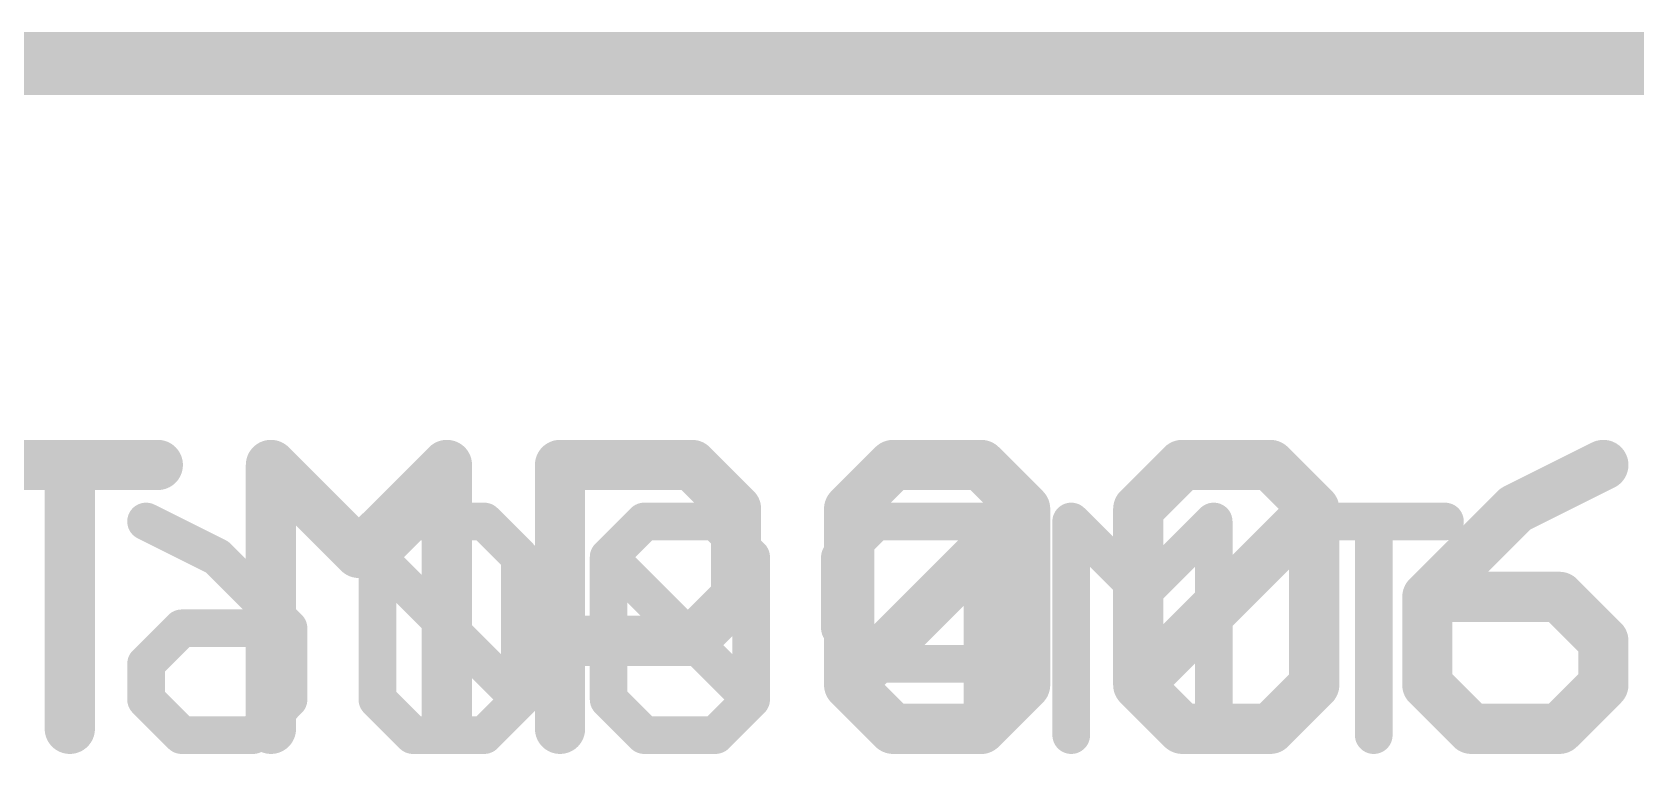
# Model space of a CAD drawing. Extents: x -29 to 78, y -15 to 21.
# Drawn here: x 7.04 to 13.52, y 17.53 to 20.45 of the extents above; entities that cross this region are included whole.
import ezdxf

# ---------------------------------------------------------------- set-up
doc = ezdxf.new("R2010")
doc.units = 0
for name, color, linetype in [('1', 12, 'CONTINUOUS'), ('16', 132, 'CONTINUOUS'), ('20', 53, 'CONTINUOUS'), ('21', 53, 'CONTINUOUS'), ('22', 53, 'CONTINUOUS')]:
    doc.layers.add(name, color=color, linetype=linetype)

msp = doc.modelspace()

# ---------------------------------------------------------------- linework, layer by layer
at = {"layer": '1', "const_width": 0.254}
msp.add_lwpolyline([(20.32, 20.32), (0, 20.32)], dxfattribs=at)
at = {"layer": '16', "const_width": 0.254}
msp.add_lwpolyline([(20.32, 20.32), (0, 20.32)], dxfattribs=at)
at = {"layer": '20', "const_width": 0.254}
msp.add_lwpolyline([(20.32, 20.32), (0, 20.32)], dxfattribs=at)
at = {"layer": '21', "const_width": 0.2032}
for points in [[(6.8326, 18.6953), (7.5444, 18.6953)], [(7.1885, 17.6276), (7.1885, 18.6953)], [(8.002, 17.6276), (8.002, 18.6953)], [(8.002, 18.6953), (8.3579, 18.3394)], [(8.3579, 18.3394), (8.7138, 18.6953)], [(8.7138, 18.6953), (8.7138, 17.6276)], [(9.1714, 17.6276), (9.1714, 18.6953)], [(9.1714, 18.6953), (9.7053, 18.6953)], [(9.7053, 18.6953), (9.8832, 18.5174)], [(10.3408, 18.5174), (10.5187, 18.6953)], [(10.5187, 18.6953), (10.8746, 18.6953)], [(10.8746, 18.6953), (11.0526, 18.5174)], [(11.5102, 18.5174), (11.6881, 18.6953)], [(11.6881, 18.6953), (12.044, 18.6953)], [(12.044, 18.6953), (12.222, 18.5174)], [(13.3914, 18.6953), (13.0355, 18.5174)], [(9.8832, 18.5174), (9.8832, 18.1615)], [(10.3408, 17.8056), (10.3408, 18.5174)], [(10.3408, 17.8056), (11.0526, 18.5174)], [(11.0526, 18.5174), (11.0526, 17.8056)], [(11.5102, 17.8056), (11.5102, 18.5174)], [(11.5102, 17.8056), (12.222, 18.5174)], [(12.222, 18.5174), (12.222, 17.8056)], [(13.0355, 18.5174), (12.6796, 18.1615)], [(9.8832, 18.1615), (9.7053, 17.9835)], [(12.6796, 18.1615), (12.6796, 17.8056)], [(13.2134, 18.1615), (12.6796, 18.1615)], [(13.3914, 17.9835), (13.2134, 18.1615)], [(9.7053, 17.9835), (9.1714, 17.9835)], [(13.3914, 17.8056), (13.3914, 17.9835)], [(10.5187, 17.6276), (10.3408, 17.8056)], [(11.0526, 17.8056), (10.8746, 17.6276)], [(11.6881, 17.6276), (11.5102, 17.8056)], [(12.222, 17.8056), (12.044, 17.6276)], [(12.6796, 17.8056), (12.8575, 17.6276)], [(13.2134, 17.6276), (13.3914, 17.8056)], [(10.8746, 17.6276), (10.5187, 17.6276)], [(12.044, 17.6276), (11.6881, 17.6276)], [(12.8575, 17.6276), (13.2134, 17.6276)]]:
    msp.add_lwpolyline(points, dxfattribs=at)
at = {"layer": '21', "const_width": 0.1016}
for points in [[(7.2393, 18.6953, 1), (7.1377, 18.6953)], [(7.5444, 18.6445, 1), (7.5444, 18.7461)], [(8.0528, 18.6953, 1), (7.9512, 18.6953)], [(8.0379, 18.7312, 1), (7.9661, 18.6594)], [(8.7646, 18.6953, 1), (8.663, 18.6953)], [(8.7497, 18.6594, 1), (8.6779, 18.7312)], [(9.2222, 18.6953, 1), (9.1206, 18.6953)], [(9.1714, 18.7461, 1), (9.1714, 18.6445)], [(9.7412, 18.7312, 1), (9.6693, 18.6594)], [(9.7053, 18.6445, 1), (9.7053, 18.7461)], [(10.5187, 18.7461, 1), (10.5187, 18.6445)], [(10.5547, 18.6594, 1), (10.4828, 18.7312)], [(10.9106, 18.7312, 1), (10.8387, 18.6594)], [(10.8746, 18.6445, 1), (10.8746, 18.7461)], [(11.6881, 18.7461, 1), (11.6881, 18.6445)], [(11.7241, 18.6594, 1), (11.6522, 18.7312)], [(12.08, 18.7312, 1), (12.0081, 18.6594)], [(12.044, 18.6445, 1), (12.044, 18.7461)], [(13.4141, 18.6499, 1), (13.3687, 18.7407)], [(9.934, 18.5174, 1), (9.8324, 18.5174)], [(10.3916, 18.5174, 1), (10.29, 18.5174)], [(11.1034, 18.5174, 1), (11.0018, 18.5174)], [(11.0885, 18.4814, 1), (11.0167, 18.5533)], [(11.561, 18.5174, 1), (11.4594, 18.5174)], [(12.2728, 18.5174, 1), (12.1712, 18.5174)], [(12.2579, 18.4814, 1), (12.1861, 18.5533)], [(13.0714, 18.4814, 1), (12.9996, 18.5533)], [(9.8473, 18.4814, 1), (9.9191, 18.5533)], [(10.3049, 18.5533, 1), (10.3767, 18.4814)], [(11.0167, 18.4814, 1), (11.0885, 18.5533)], [(11.4743, 18.5533, 1), (11.5461, 18.4814)], [(12.1861, 18.4814, 1), (12.2579, 18.5533)], [(13.0128, 18.5628, 1), (13.0582, 18.4719)], [(8.322, 18.3753, 1), (8.3938, 18.3035)], [(8.322, 18.3035, 1), (8.3938, 18.3753)], [(9.9191, 18.1255, 1), (9.8473, 18.1974)], [(12.7304, 18.1615, 1), (12.6288, 18.1615)], [(12.6796, 18.2123, 1), (12.6796, 18.1107)], [(12.6437, 18.1974, 1), (12.7155, 18.1255)], [(13.2494, 18.1974, 1), (13.1775, 18.1255)], [(13.2134, 18.1107, 1), (13.2134, 18.2123)], [(9.8324, 18.1615, 1), (9.934, 18.1615)], [(9.1714, 18.0343, 1), (9.1714, 17.9327)], [(9.6693, 18.0194, 1), (9.7412, 17.9476)], [(9.7053, 17.9327, 1), (9.7053, 18.0343)], [(13.4422, 17.9835, 1), (13.3406, 17.9835)], [(13.3555, 17.9476, 1), (13.4273, 18.0194)], [(10.3767, 17.8415, 1), (10.3049, 17.7696)], [(11.0885, 17.7696, 1), (11.0167, 17.8415)], [(11.5461, 17.8415, 1), (11.4743, 17.7696)], [(12.2579, 17.7696, 1), (12.1861, 17.8415)], [(12.7155, 17.8415, 1), (12.6437, 17.7696)], [(13.4273, 17.7696, 1), (13.3555, 17.8415)], [(10.3049, 17.8415, 1), (10.3767, 17.7696)], [(10.29, 17.8056, 1), (10.3916, 17.8056)], [(11.0018, 17.8056, 1), (11.1034, 17.8056)], [(11.4743, 17.8415, 1), (11.5461, 17.7696)], [(11.4594, 17.8056, 1), (11.561, 17.8056)], [(12.1712, 17.8056, 1), (12.2728, 17.8056)], [(12.6288, 17.8056, 1), (12.7304, 17.8056)], [(13.3406, 17.8056, 1), (13.4422, 17.8056)], [(10.5187, 17.6784, 1), (10.5187, 17.5768)], [(10.4828, 17.5917, 1), (10.5547, 17.6635)], [(10.8387, 17.6635, 1), (10.9106, 17.5917)], [(10.8746, 17.5768, 1), (10.8746, 17.6784)], [(11.6881, 17.6784, 1), (11.6881, 17.5768)], [(11.6522, 17.5917, 1), (11.7241, 17.6635)], [(12.0081, 17.6635, 1), (12.08, 17.5917)], [(12.044, 17.5768, 1), (12.044, 17.6784)], [(12.8575, 17.6784, 1), (12.8575, 17.5768)], [(12.8216, 17.5917, 1), (12.8935, 17.6635)], [(13.1775, 17.6635, 1), (13.2494, 17.5917)], [(13.2134, 17.5768, 1), (13.2134, 17.6784)], [(7.1377, 17.6276, 1), (7.2393, 17.6276)], [(7.9512, 17.6276, 1), (8.0528, 17.6276)], [(8.663, 17.6276, 1), (8.7646, 17.6276)], [(9.1206, 17.6276, 1), (9.2222, 17.6276)]]:
    msp.add_lwpolyline(points, format="xyb", dxfattribs=at)
at = {"layer": '22', "const_width": 0.1524}
for points in [[(7.497, 18.4665), (7.7851, 18.3225)], [(8.5766, 18.4665), (8.4325, 18.3225)], [(8.8647, 18.4665), (8.5766, 18.4665)], [(9.0087, 18.3225), (8.8647, 18.4665)], [(9.5121, 18.4665), (9.368, 18.3225)], [(9.8002, 18.4665), (9.5121, 18.4665)], [(9.9442, 18.3225), (9.8002, 18.4665)], [(10.4476, 18.4665), (10.3035, 18.3225)], [(10.8798, 18.4665), (10.4476, 18.4665)], [(10.8798, 17.6022), (10.8798, 18.4665)], [(11.5272, 18.1784), (11.2391, 18.4665)], [(11.2391, 18.4665), (11.2391, 17.6022)], [(11.8153, 18.4665), (11.5272, 18.1784)], [(11.8153, 17.6022), (11.8153, 18.4665)], [(12.7508, 18.4665), (12.1746, 18.4665)], [(12.4627, 17.6022), (12.4627, 18.4665)], [(7.7851, 18.3225), (8.0732, 18.0344)], [(8.4325, 18.3225), (8.4325, 17.7463)], [(9.0087, 17.7463), (8.4325, 18.3225)], [(9.0087, 17.7463), (9.0087, 18.3225)], [(9.368, 18.3225), (9.368, 17.7463)], [(9.9442, 17.7463), (9.368, 18.3225)], [(9.9442, 17.7463), (9.9442, 18.3225)], [(10.3035, 18.3225), (10.3035, 18.0344)], [(7.497, 17.8903), (7.641, 18.0344)], [(7.641, 18.0344), (8.0732, 18.0344)], [(8.0732, 18.0344), (8.0732, 17.7463)], [(10.3035, 18.0344), (10.4476, 17.8903)], [(7.497, 17.7463), (7.497, 17.8903)], [(10.4476, 17.8903), (10.8798, 17.8903)], [(7.641, 17.6022), (7.497, 17.7463)], [(8.0732, 17.7463), (7.9292, 17.6022)], [(8.4325, 17.7463), (8.5766, 17.6022)], [(8.8647, 17.6022), (9.0087, 17.7463)], [(9.368, 17.7463), (9.5121, 17.6022)], [(9.8002, 17.6022), (9.9442, 17.7463)], [(7.9292, 17.6022), (7.641, 17.6022)], [(8.5766, 17.6022), (8.8647, 17.6022)], [(9.5121, 17.6022), (9.8002, 17.6022)]]:
    msp.add_lwpolyline(points, dxfattribs=at)
at = {"layer": '22', "const_width": 0.0762}
for points in [[(7.514, 18.5006, 1), (7.4799, 18.4325)], [(8.5766, 18.5046, 1), (8.5766, 18.4284)], [(8.6035, 18.4396, 1), (8.5496, 18.4935)], [(8.8916, 18.4935, 1), (8.8377, 18.4396)], [(8.8647, 18.4284, 1), (8.8647, 18.5046)], [(9.5121, 18.5046, 1), (9.5121, 18.4284)], [(9.539, 18.4396, 1), (9.4851, 18.4935)], [(9.8271, 18.4935, 1), (9.7732, 18.4396)], [(9.8002, 18.4284, 1), (9.8002, 18.5046)], [(10.4476, 18.5046, 1), (10.4476, 18.4284)], [(10.4745, 18.4396, 1), (10.4207, 18.4935)], [(10.9179, 18.4665, 1), (10.8417, 18.4665)], [(10.8798, 18.4284, 1), (10.8798, 18.5046)], [(11.266, 18.4935, 1), (11.2121, 18.4396)], [(11.2772, 18.4665, 1), (11.201, 18.4665)], [(11.8534, 18.4665, 1), (11.7772, 18.4665)], [(11.8422, 18.4396, 1), (11.7883, 18.4935)], [(12.1746, 18.5046, 1), (12.1746, 18.4284)], [(12.5008, 18.4665, 1), (12.4246, 18.4665)], [(12.7508, 18.4284, 1), (12.7508, 18.5046)], [(7.812, 18.3494, 1), (7.7582, 18.2955)], [(7.7681, 18.2884, 1), (7.8021, 18.3566)], [(8.4706, 18.3225, 1), (8.3944, 18.3225)], [(8.4594, 18.3494, 1), (8.4056, 18.2955)], [(8.4056, 18.3494, 1), (8.4594, 18.2955)], [(9.0468, 18.3225, 1), (8.9706, 18.3225)], [(8.9818, 18.2955, 1), (9.0357, 18.3494)], [(9.4061, 18.3225, 1), (9.3299, 18.3225)], [(9.395, 18.3494, 1), (9.3411, 18.2955)], [(9.3411, 18.3494, 1), (9.395, 18.2955)], [(9.9823, 18.3225, 1), (9.9061, 18.3225)], [(9.9173, 18.2955, 1), (9.9712, 18.3494)], [(10.3416, 18.3225, 1), (10.2654, 18.3225)], [(10.2766, 18.3494, 1), (10.3305, 18.2955)], [(11.5002, 18.2054, 1), (11.5541, 18.1515)], [(11.5002, 18.1515, 1), (11.5541, 18.2054)], [(7.641, 18.0725, 1), (7.641, 17.9963)], [(7.668, 18.0074, 1), (7.6141, 18.0613)], [(8.1113, 18.0344, 1), (8.0351, 18.0344)], [(8.0732, 17.9963, 1), (8.0732, 18.0725)], [(10.3305, 18.0613, 1), (10.2766, 18.0074)], [(8.0463, 18.0074, 1), (8.1001, 18.0613)], [(10.2654, 18.0344, 1), (10.3416, 18.0344)], [(7.47, 17.9173, 1), (7.5239, 17.8634)], [(7.5351, 17.8903, 1), (7.4589, 17.8903)], [(10.4476, 17.9284, 1), (10.4476, 17.8522)], [(10.4207, 17.8634, 1), (10.4745, 17.9173)], [(10.8798, 17.8522, 1), (10.8798, 17.9284)], [(7.5239, 17.7732, 1), (7.47, 17.7193)], [(7.4589, 17.7463, 1), (7.5351, 17.7463)], [(8.0351, 17.7463, 1), (8.1113, 17.7463)], [(8.1001, 17.7193, 1), (8.0463, 17.7732)], [(8.4594, 17.7732, 1), (8.4056, 17.7193)], [(8.3944, 17.7463, 1), (8.4706, 17.7463)], [(8.9706, 17.7463, 1), (9.0468, 17.7463)], [(9.0357, 17.7193, 1), (8.9818, 17.7732)], [(8.9818, 17.7193, 1), (9.0357, 17.7732)], [(9.395, 17.7732, 1), (9.3411, 17.7193)], [(9.3299, 17.7463, 1), (9.4061, 17.7463)], [(9.9061, 17.7463, 1), (9.9823, 17.7463)], [(9.9712, 17.7193, 1), (9.9173, 17.7732)], [(9.9173, 17.7193, 1), (9.9712, 17.7732)], [(7.641, 17.6403, 1), (7.641, 17.5641)], [(7.6141, 17.5753, 1), (7.668, 17.6291)], [(7.9022, 17.6291, 1), (7.9561, 17.5753)], [(7.9292, 17.5641, 1), (7.9292, 17.6403)], [(8.5766, 17.6403, 1), (8.5766, 17.5641)], [(8.5496, 17.5753, 1), (8.6035, 17.6291)], [(8.8377, 17.6291, 1), (8.8916, 17.5753)], [(8.8647, 17.5641, 1), (8.8647, 17.6403)], [(9.5121, 17.6403, 1), (9.5121, 17.5641)], [(9.4851, 17.5753, 1), (9.539, 17.6291)], [(9.7732, 17.6291, 1), (9.8271, 17.5753)], [(9.8002, 17.5641, 1), (9.8002, 17.6403)], [(10.8417, 17.6022, 1), (10.9179, 17.6022)], [(11.201, 17.6022, 1), (11.2772, 17.6022)], [(11.7772, 17.6022, 1), (11.8534, 17.6022)], [(12.4246, 17.6022, 1), (12.5008, 17.6022)]]:
    msp.add_lwpolyline(points, format="xyb", dxfattribs=at)

doc.saveas('drawing.dxf')
